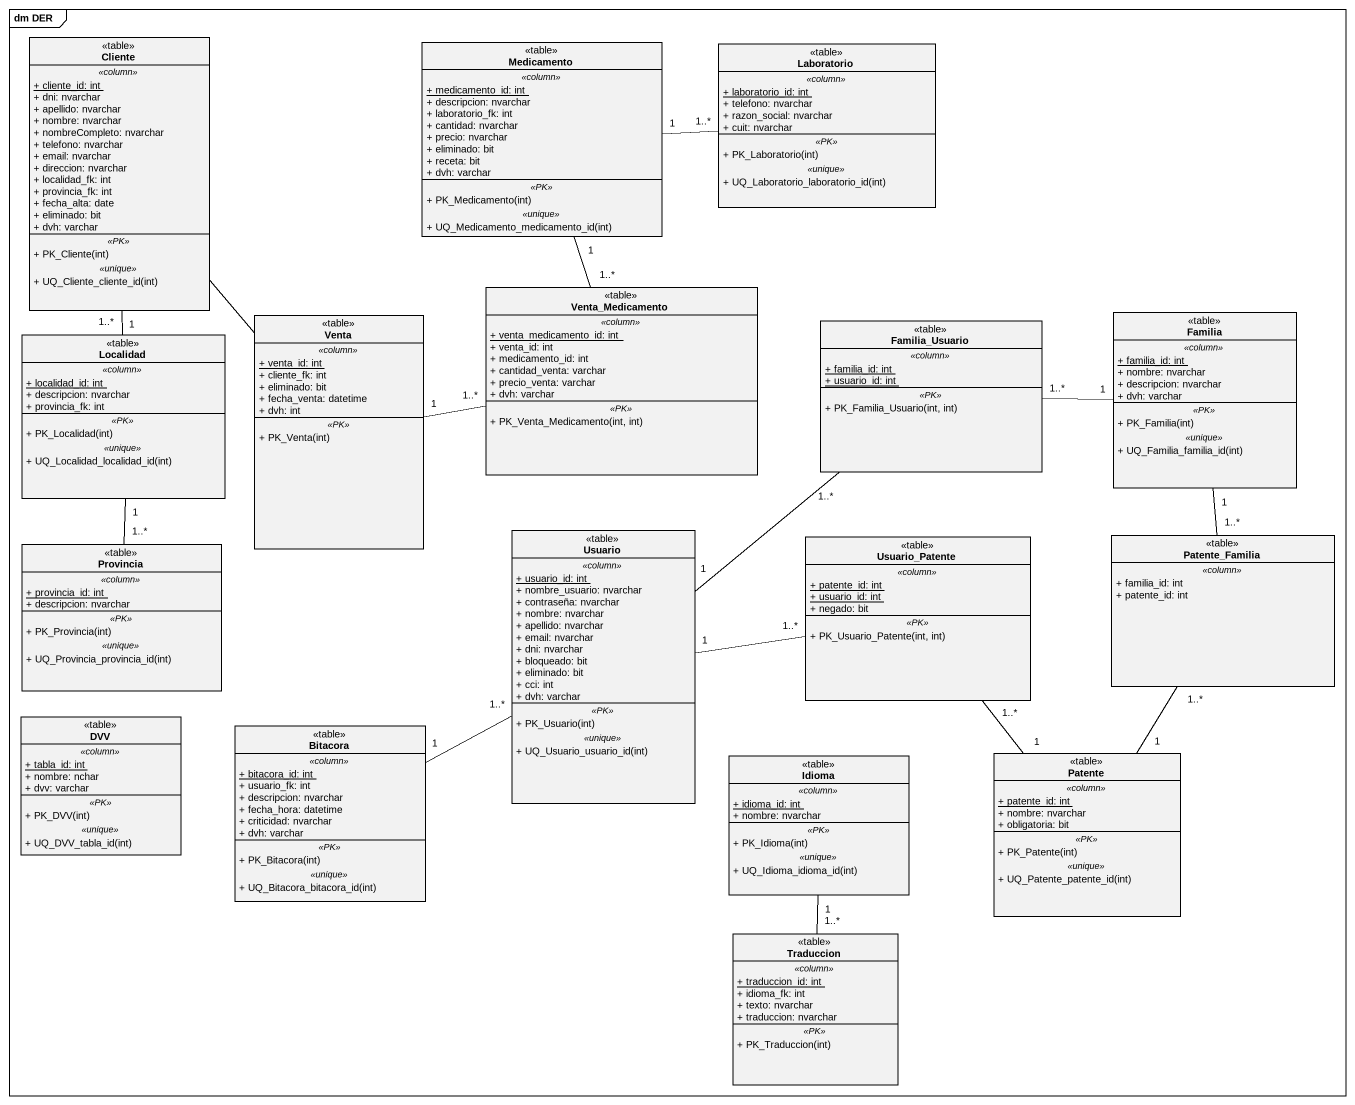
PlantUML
@startuml
mainframe dm DER
hide circle
hide empty members
skinparam classAttributeIconSize 0
class Cliente <<table>> {
  .. <<column>> ..
  {static} + cliente_id: int
  + dni: nvarchar
  + apellido: nvarchar
  + nombre: nvarchar
  + nombreCompleto: nvarchar
  + telefono: nvarchar
  + email: nvarchar
  + direccion: nvarchar
  + localidad_fk: int
  + provincia_fk: int
  + fecha_alta: date
  + eliminado: bit
  + dvh: varchar
  .. <<PK>> ..
  + PK_Cliente(int)
  .. <<unique>> ..
  + UQ_Cliente_cliente_id(int)
}
class Medicamento <<table>> {
  .. <<column>> ..
  {static} + medicamento_id: int
  + descripcion: nvarchar
  + laboratorio_fk: int
  + cantidad: nvarchar
  + precio: nvarchar
  + eliminado: bit
  + receta: bit
  + dvh: varchar
  .. <<PK>> ..
  + PK_Medicamento(int)
  .. <<unique>> ..
  + UQ_Medicamento_medicamento_id(int)
}
class Laboratorio <<table>> {
  .. <<column>> ..
  {static} + laboratorio_id: int
  + telefono: nvarchar
  + razon_social: nvarchar
  + cuit: nvarchar
  .. <<PK>> ..
  + PK_Laboratorio(int)
  .. <<unique>> ..
  + UQ_Laboratorio_laboratorio_id(int)
}
class Venta_Medicamento <<table>> {
  .. <<column>> ..
  {static} + venta_medicamento_id: int
  + venta_id: int
  + medicamento_id: int
  + cantidad_venta: varchar
  + precio_venta: varchar
  + dvh: varchar
  .. <<PK>> ..
  + PK_Venta_Medicamento(int, int)
}
class Localidad <<table>> {
  .. <<column>> ..
  {static} + localidad_id: int
  + descripcion: nvarchar
  + provincia_fk: int
  .. <<PK>> ..
  + PK_Localidad(int)
  .. <<unique>> ..
  + UQ_Localidad_localidad_id(int)
}
class Venta <<table>> {
  .. <<column>> ..
  {static} + venta_id: int
  + cliente_fk: int
  + eliminado: bit
  + fecha_venta: datetime
  + dvh: int
  .. <<PK>> ..
  + PK_Venta(int)
}
class Familia_Usuario <<table>> {
  .. <<column>> ..
  {static} + familia_id: int
  {static} + usuario_id: int
  .. <<PK>> ..
  + PK_Familia_Usuario(int, int)
}
class Familia <<table>> {
  .. <<column>> ..
  {static} + familia_id: int
  + nombre: nvarchar
  + descripcion: nvarchar
  + dvh: varchar
  .. <<PK>> ..
  + PK_Familia(int)
  .. <<unique>> ..
  + UQ_Familia_familia_id(int)
}
class Provincia <<table>> {
  .. <<column>> ..
  {static} + provincia_id: int
  + descripcion: nvarchar
  .. <<PK>> ..
  + PK_Provincia(int)
  .. <<unique>> ..
  + UQ_Provincia_provincia_id(int)
}
class Usuario <<table>> {
  .. <<column>> ..
  {static} + usuario_id: int
  + nombre_usuario: nvarchar
  + contraseña: nvarchar
  + nombre: nvarchar
  + apellido: nvarchar
  + email: nvarchar
  + dni: nvarchar
  + bloqueado: bit
  + eliminado: bit
  + cci: int
  + dvh: varchar
  .. <<PK>> ..
  + PK_Usuario(int)
  .. <<unique>> ..
  + UQ_Usuario_usuario_id(int)
}
class Usuario_Patente <<table>> {
  .. <<column>> ..
  {static} + patente_id: int
  {static} + usuario_id: int
  + negado: bit
  .. <<PK>> ..
  + PK_Usuario_Patente(int, int)
}
class Patente_Familia <<table>> {
  .. <<column>> ..
  + familia_id: int
  + patente_id: int
}
class DVV <<table>> {
  .. <<column>> ..
  {static} + tabla_id: int
  + nombre: nchar
  + dvv: varchar
  .. <<PK>> ..
  + PK_DVV(int)
  .. <<unique>> ..
  + UQ_DVV_tabla_id(int)
}
class Bitacora <<table>> {
  .. <<column>> ..
  {static} + bitacora_id: int
  + usuario_fk: int
  + descripcion: nvarchar
  + fecha_hora: datetime
  + criticidad: nvarchar
  + dvh: varchar
  .. <<PK>> ..
  + PK_Bitacora(int)
  .. <<unique>> ..
  + UQ_Bitacora_bitacora_id(int)
}
class Idioma <<table>> {
  .. <<column>> ..
  {static} + idioma_id: int
  + nombre: nvarchar
  .. <<PK>> ..
  + PK_Idioma(int)
  .. <<unique>> ..
  + UQ_Idioma_idioma_id(int)
}
class Patente <<table>> {
  .. <<column>> ..
  {static} + patente_id: int
  + nombre: nvarchar
  + obligatoria: bit
  .. <<PK>> ..
  + PK_Patente(int)
  .. <<unique>> ..
  + UQ_Patente_patente_id(int)
}
class Traduccion <<table>> {
  .. <<column>> ..
  {static} + traduccion_id: int
  + idioma_fk: int
  + texto: nvarchar
  + traduccion: nvarchar
  .. <<PK>> ..
  + PK_Traduccion(int)
}
Cliente "1" -- "1..*" Localidad
Cliente -- Venta
Medicamento "1" -right- "1..*" Laboratorio
Venta_Medicamento "1..*" -up- "1" Medicamento
Localidad "1" -- "1..*" Provincia
Venta "1" -right- "1..*" Venta_Medicamento
Familia_Usuario "1..*" -right- "1" Familia
Familia "1" -- "1..*" Patente_Familia
Usuario "1" -up- "1..*" Familia_Usuario
Usuario "1" -right- "1..*" Usuario_Patente
Usuario "1..*" -left- "1" Bitacora
Usuario_Patente "1..*" -- "1" Patente
Idioma "1" -- "1..*" Traduccion
Patente "1" -up- "1..*" Patente_Familia
@enduml
